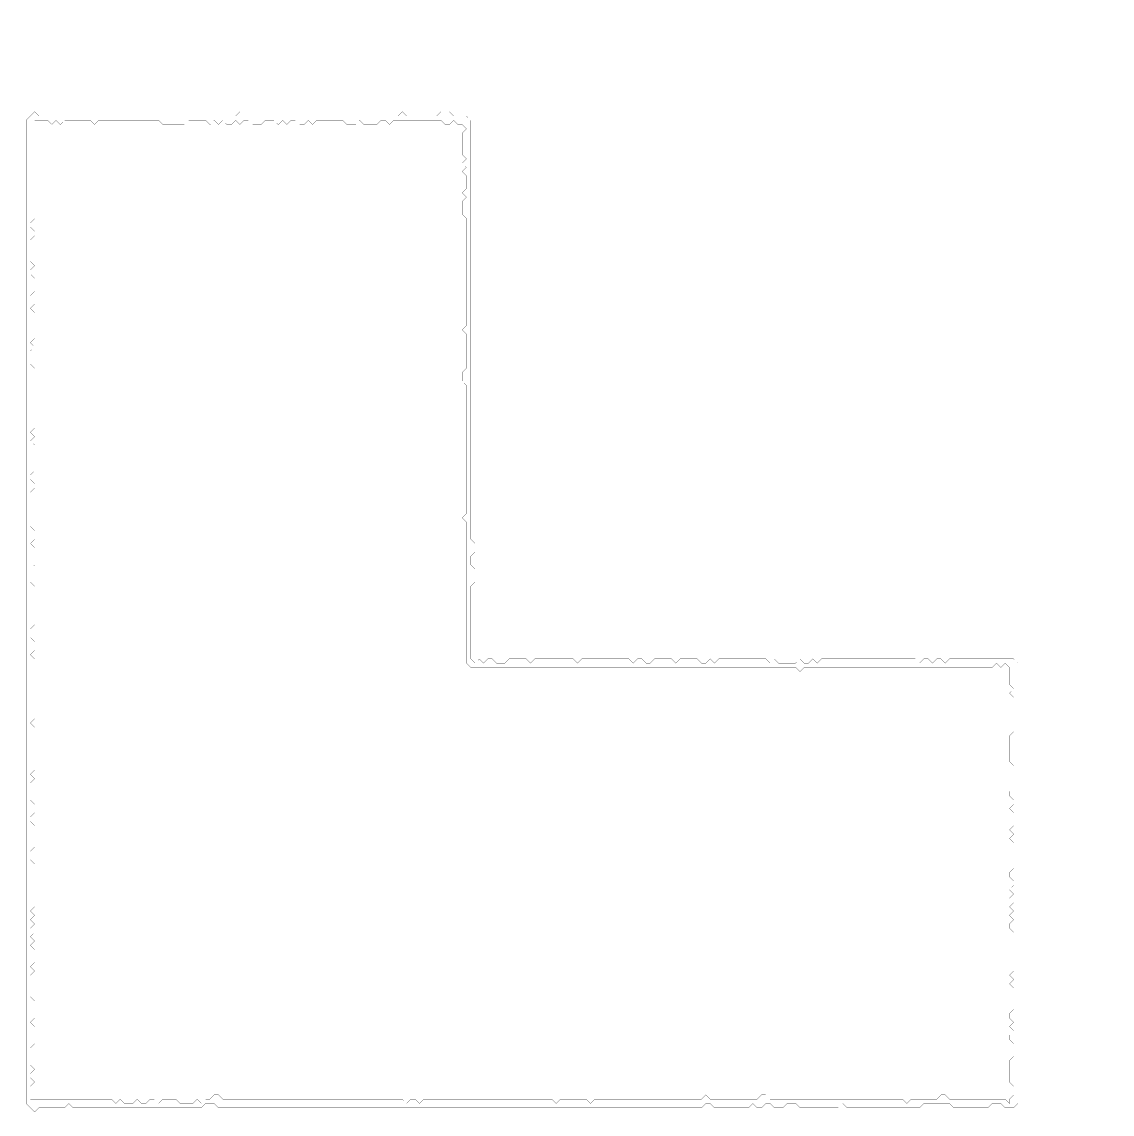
# Model space of a CAD drawing. Header units: metres. Extents: x 0 to 5120, y -5120 to 0.
# Drawn here: x 2565 to 5120, y -2560 to 0 of the extents above; entities that cross this region are included whole.
import ezdxf

# ---------------------------------------------------------------- set-up
doc = ezdxf.new("R2010")
doc.units = ezdxf.units.M
doc.layers.add('conductor', color=1, linetype='Continuous')
doc.layers.add('substrate', color=5, linetype='Continuous')

msp = doc.modelspace()

# ---------------------------------------------------------------- linework, layer by layer
at = {"layer": 'conductor', "const_width": 0.5}
msp.add_lwpolyline([(2595.1, -230.4), (2595.1, -240.5), (2595.1, -250.5), (2595.1, -260.5), (2595.1, -270.5), (2595.1, -280.5), (2595.1, -290.6), (2595.1, -300.6), (2595.1, -310.6), (2595.1, -320.6), (2595.1, -330.6), (2595.1, -340.7), (2595.1, -350.7), (2595.1, -360.7), (2595.1, -370.7), (2595.1, -380.7), (2595.1, -390.8), (2595.1, -400.8), (2595.1, -410.8), (2595.1, -420.8), (2595.1, -430.8), (2595.1, -440.9), (2595.1, -450.9), (2595.1, -460.9), (2585, -470.9), (2585, -480.9), (2595.1, -491), (2595.1, -501), (2585, -511), (2585, -521), (2585, -531), (2585, -541.1), (2585, -551.1), (2585, -561.1), (2595.1, -571.1), (2585, -581.1), (2585, -591.2), (2595.1, -601.2), (2595.1, -611.2), (2595.1, -621.2), (2595.1, -631.2), (2585, -641.2), (2595.1, -651.3), (2595.1, -661.3), (2585, -671.3), (2595.1, -681.3), (2595.1, -691.3), (2595.1, -701.4), (2595.1, -711.4), (2595.1, -721.4), (2595.1, -731.4), (2595.1, -741.4), (2585, -751.5), (2595.1, -761.5), (2585, -771.5), (2585, -781.5), (2585, -791.5), (2585, -801.6), (2595.1, -811.6), (2595.1, -821.6), (2595.1, -831.6), (2595.1, -841.6), (2595.1, -851.7), (2595.1, -861.7), (2595.1, -871.7), (2595.1, -881.7), (2595.1, -891.7), (2595.1, -901.8), (2595.1, -911.8), (2595.1, -921.8), (2595.1, -931.8), (2595.1, -941.8), (2595.1, -951.9), (2585, -961.9), (2595.1, -971.9), (2585, -981.9), (2595.1, -991.9), (2595.1, -1002), (2595.1, -1012), (2595.1, -1022), (2595.1, -1032), (2595.1, -1042), (2595.1, -1052.1), (2585, -1062.1), (2585, -1072.1), (2595.1, -1082.1), (2595.1, -1092.1), (2585, -1102.1), (2585, -1112.2), (2585, -1122.2), (2585, -1132.2), (2585, -1142.2), (2585, -1152.2), (2585, -1162.3), (2585, -1172.3), (2585, -1182.3), (2595.1, -1192.3), (2595.1, -1202.3), (2595.1, -1212.4), (2585, -1222.4), (2595.1, -1232.4), (2595.1, -1242.4), (2595.1, -1252.4), (2595.1, -1262.5), (2595.1, -1272.5), (2585, -1282.5), (2585, -1292.5), (2585, -1302.5), (2585, -1312.6), (2595.1, -1322.6), (2595.1, -1332.6), (2595.1, -1342.6), (2595.1, -1352.6), (2595.1, -1362.7), (2595.1, -1372.7), (2595.1, -1382.7), (2595.1, -1392.7), (2595.1, -1402.7), (2595.1, -1412.8), (2585, -1422.8), (2585, -1432.8), (2585, -1442.8), (2595.1, -1452.8), (2595.1, -1462.9), (2595.1, -1472.9), (2585, -1482.9), (2595.1, -1492.9), (2595.1, -1502.9), (2595.1, -1512.9), (2595.1, -1523), (2595.1, -1533), (2595.1, -1543), (2595.1, -1553), (2595.1, -1563), (2595.1, -1573.1), (2595.1, -1583.1), (2595.1, -1593.1), (2595.1, -1603.1), (2595.1, -1613.1), (2595.1, -1623.2), (2595.1, -1633.2), (2585, -1643.2), (2595.1, -1653.2), (2595.1, -1663.2), (2595.1, -1673.3), (2595.1, -1683.3), (2595.1, -1693.3), (2595.1, -1703.3), (2595.1, -1713.3), (2595.1, -1723.4), (2595.1, -1733.4), (2595.1, -1743.4), (2595.1, -1753.4), (2585, -1763.4), (2595.1, -1773.5), (2585, -1783.5), (2585, -1793.5), (2585, -1803.5), (2585, -1813.5), (2585, -1823.6), (2595.1, -1833.6), (2595.1, -1843.6), (2595.1, -1853.6), (2585, -1863.6), (2585, -1873.7), (2595.1, -1883.7), (2595.1, -1893.7), (2595.1, -1903.7), (2595.1, -1913.7), (2595.1, -1923.8), (2595.1, -1933.8), (2585, -1943.8), (2585, -1953.8), (2585, -1963.8), (2595.1, -1973.8), (2595.1, -1983.9), (2595.1, -1993.9), (2595.1, -2003.9), (2595.1, -2013.9), (2595.1, -2023.9), (2595.1, -2034), (2595.1, -2044), (2595.1, -2054), (2595.1, -2064), (2595.1, -2074), (2585, -2084.1), (2595.1, -2094.1), (2585, -2104.1), (2595.1, -2114.1), (2585, -2124.1), (2595.1, -2134.2), (2585, -2144.2), (2595.1, -2154.2), (2585, -2164.2), (2595.1, -2174.2), (2595.1, -2184.3), (2595.1, -2194.3), (2595.1, -2204.3), (2585, -2214.3), (2595.1, -2224.3), (2585, -2234.4), (2585, -2244.4), (2585, -2254.4), (2585, -2264.4), (2585, -2274.4), (2585, -2284.5), (2595.1, -2294.5), (2595.1, -2304.5), (2595.1, -2314.5), (2595.1, -2324.5), (2595.1, -2334.6), (2585, -2344.6), (2595.1, -2354.6), (2595.1, -2364.6), (2595.1, -2374.6), (2595.1, -2384.6), (2595.1, -2394.7), (2585, -2404.7), (2585, -2414.7), (2585, -2424.7), (2585, -2434.7), (2585, -2444.8), (2595.1, -2454.8), (2585, -2464.8), (2585, -2474.8), (2595.1, -2484.8), (2585, -2494.9), (2585, -2504.9), (2585, -2514.9), (2585, -2524.9), (2595.1, -2524.9), (2605.1, -2524.9), (2615.1, -2524.9), (2625.1, -2524.9), (2635.1, -2524.9), (2645.2, -2524.9), (2655.2, -2524.9), (2665.2, -2524.9), (2675.2, -2524.9), (2685.2, -2524.9), (2695.3, -2524.9), (2705.3, -2524.9), (2715.3, -2524.9), (2725.3, -2524.9), (2735.3, -2524.9), (2745.4, -2524.9), (2755.4, -2524.9), (2765.4, -2524.9), (2775.4, -2524.9), (2785.4, -2534.9), (2795.4, -2524.9), (2805.5, -2534.9), (2815.5, -2534.9), (2825.5, -2534.9), (2835.5, -2524.9), (2845.5, -2534.9), (2855.6, -2534.9), (2865.6, -2524.9), (2875.6, -2524.9), (2885.6, -2534.9), (2895.6, -2524.9), (2905.7, -2524.9), (2915.7, -2524.9), (2925.7, -2524.9), (2935.7, -2534.9), (2945.7, -2534.9), (2955.8, -2534.9), (2965.8, -2534.9), (2975.8, -2524.9), (2985.8, -2534.9), (2995.8, -2524.9), (3005.9, -2524.9), (3015.9, -2514.9), (3025.9, -2514.9), (3035.9, -2524.9), (3045.9, -2524.9), (3056, -2524.9), (3066, -2524.9), (3076, -2524.9), (3086, -2524.9), (3096, -2524.9), (3106.1, -2524.9), (3116.1, -2524.9), (3126.1, -2524.9), (3136.1, -2524.9), (3146.1, -2524.9), (3156.2, -2524.9), (3166.2, -2524.9), (3176.2, -2524.9), (3186.2, -2524.9), (3196.2, -2524.9), (3206.2, -2524.9), (3216.3, -2524.9), (3226.3, -2524.9), (3236.3, -2524.9), (3246.3, -2524.9), (3256.3, -2524.9), (3266.4, -2524.9), (3276.4, -2524.9), (3286.4, -2524.9), (3296.4, -2524.9), (3306.4, -2524.9), (3316.5, -2524.9), (3326.5, -2524.9), (3336.5, -2524.9), (3346.5, -2524.9), (3356.5, -2524.9), (3366.6, -2524.9), (3376.6, -2524.9), (3386.6, -2524.9), (3396.6, -2524.9), (3406.6, -2524.9), (3416.7, -2524.9), (3426.7, -2524.9), (3436.7, -2524.9), (3446.7, -2524.9), (3456.7, -2524.9), (3466.8, -2534.9), (3476.8, -2524.9), (3486.8, -2524.9), (3496.8, -2534.9), (3506.8, -2524.9), (3516.9, -2524.9), (3526.9, -2524.9), (3536.9, -2524.9), (3546.9, -2524.9), (3556.9, -2524.9), (3567, -2524.9), (3577, -2524.9), (3587, -2524.9), (3597, -2524.9), (3607, -2524.9), (3617.1, -2524.9), (3627.1, -2524.9), (3637.1, -2524.9), (3647.1, -2524.9), (3657.1, -2524.9), (3667.1, -2524.9), (3677.2, -2524.9), (3687.2, -2524.9), (3697.2, -2524.9), (3707.2, -2524.9), (3717.2, -2524.9), (3727.3, -2524.9), (3737.3, -2524.9), (3747.3, -2524.9), (3757.3, -2524.9), (3767.3, -2524.9), (3777.4, -2524.9), (3787.4, -2524.9), (3797.4, -2524.9), (3807.4, -2524.9), (3817.4, -2534.9), (3827.5, -2524.9), (3837.5, -2524.9), (3847.5, -2524.9), (3857.5, -2524.9), (3867.5, -2524.9), (3877.6, -2524.9), (3887.6, -2524.9), (3897.6, -2534.9), (3907.6, -2524.9), (3917.6, -2524.9), (3927.7, -2524.9), (3937.7, -2524.9), (3947.7, -2524.9), (3957.7, -2524.9), (3967.7, -2524.9), (3977.8, -2524.9), (3987.8, -2524.9), (3997.8, -2524.9), (4007.8, -2524.9), (4017.8, -2524.9), (4027.9, -2524.9), (4037.9, -2524.9), (4047.9, -2524.9), (4057.9, -2524.9), (4067.9, -2524.9), (4077.9, -2524.9), (4088, -2524.9), (4098, -2524.9), (4108, -2524.9), (4118, -2524.9), (4128, -2524.9), (4138.1, -2524.9), (4148.1, -2524.9), (4158.1, -2524.9), (4168.1, -2514.9), (4178.1, -2524.9), (4188.2, -2524.9), (4198.2, -2524.9), (4208.2, -2524.9), (4218.2, -2524.9), (4228.2, -2524.9), (4238.3, -2524.9), (4248.3, -2524.9), (4258.3, -2524.9), (4268.3, -2524.9), (4278.3, -2524.9), (4288.4, -2524.9), (4298.4, -2514.9), (4308.4, -2514.9), (4318.4, -2524.9), (4328.4, -2524.9), (4338.5, -2524.9), (4348.5, -2524.9), (4358.5, -2524.9), (4368.5, -2524.9), (4378.5, -2524.9), (4388.6, -2524.9), (4398.6, -2524.9), (4408.6, -2524.9), (4418.6, -2524.9), (4428.6, -2524.9), (4438.7, -2524.9), (4448.7, -2524.9), (4458.7, -2524.9), (4468.7, -2524.9), (4478.7, -2524.9), (4488.8, -2524.9), (4498.8, -2524.9), (4508.8, -2524.9), (4518.8, -2524.9), (4528.8, -2524.9), (4538.8, -2524.9), (4548.9, -2524.9), (4558.9, -2524.9), (4568.9, -2524.9), (4578.9, -2524.9), (4588.9, -2524.9), (4599, -2524.9), (4609, -2524.9), (4619, -2524.9), (4629, -2524.9), (4639, -2534.9), (4649.1, -2524.9), (4659.1, -2524.9), (4669.1, -2524.9), (4679.1, -2524.9), (4689.1, -2524.9), (4699.2, -2524.9), (4709.2, -2524.9), (4719.2, -2514.9), (4729.2, -2514.9), (4739.2, -2524.9), (4749.3, -2524.9), (4759.3, -2524.9), (4769.3, -2524.9), (4779.3, -2524.9), (4789.3, -2524.9), (4799.4, -2524.9), (4809.4, -2524.9), (4819.4, -2524.9), (4829.4, -2524.9), (4839.4, -2524.9), (4849.5, -2524.9), (4859.5, -2524.9), (4869.5, -2524.9), (4879.5, -2534.9), (4879.5, -2524.9), (4889.5, -2514.9), (4889.5, -2504.9), (4889.5, -2494.9), (4879.5, -2484.8), (4879.5, -2474.8), (4879.5, -2464.8), (4879.5, -2454.8), (4879.5, -2444.8), (4879.5, -2434.7), (4889.5, -2424.7), (4889.5, -2414.7), (4889.5, -2404.7), (4889.5, -2394.7), (4879.5, -2384.6), (4879.5, -2374.6), (4889.5, -2364.6), (4879.5, -2354.6), (4889.5, -2344.6), (4879.5, -2334.6), (4879.5, -2324.5), (4889.5, -2314.5), (4889.5, -2304.5), (4889.5, -2294.5), (4889.5, -2284.5), (4889.5, -2274.4), (4889.5, -2264.4), (4879.5, -2254.4), (4889.5, -2244.4), (4879.5, -2234.4), (4889.5, -2224.3), (4889.5, -2214.3), (4889.5, -2204.3), (4889.5, -2194.3), (4889.5, -2184.3), (4889.5, -2174.2), (4889.5, -2164.2), (4889.5, -2154.2), (4889.5, -2144.2), (4889.5, -2134.2), (4879.5, -2124.1), (4879.5, -2114.1), (4889.5, -2104.1), (4879.5, -2094.1), (4889.5, -2084.1), (4879.5, -2074), (4889.5, -2064), (4879.5, -2054), (4889.5, -2044), (4879.5, -2034), (4889.5, -2023.9), (4889.5, -2013.9), (4879.5, -2003.9), (4879.5, -1993.9), (4889.5, -1983.9), (4889.5, -1973.8), (4889.5, -1963.8), (4889.5, -1953.8), (4889.5, -1943.8), (4889.5, -1933.8), (4889.5, -1923.8), (4879.5, -1913.7), (4889.5, -1903.7), (4879.5, -1893.7), (4889.5, -1883.7), (4889.5, -1873.7), (4889.5, -1863.6), (4889.5, -1853.6), (4879.5, -1843.6), (4889.5, -1833.6), (4889.5, -1823.6), (4879.5, -1813.5), (4879.5, -1803.5), (4889.5, -1793.5), (4889.5, -1783.5), (4889.5, -1773.5), (4889.5, -1763.4), (4889.5, -1753.4), (4889.5, -1743.4), (4879.5, -1733.4), (4879.5, -1723.4), (4879.5, -1713.3), (4879.5, -1703.3), (4879.5, -1693.3), (4879.5, -1683.3), (4879.5, -1673.3), (4889.5, -1663.2), (4889.5, -1653.2), (4889.5, -1643.2), (4889.5, -1633.2), (4889.5, -1623.2), (4889.5, -1613.1), (4889.5, -1603.1), (4889.5, -1593.1), (4889.5, -1583.1), (4879.5, -1573.1), (4889.5, -1563), (4879.5, -1553), (4879.5, -1543), (4879.5, -1533), (4879.5, -1523), (4879.5, -1512.9), (4869.5, -1502.9), (4859.5, -1512.9), (4849.5, -1502.9), (4839.4, -1512.9), (4829.4, -1512.9), (4819.4, -1512.9), (4809.4, -1512.9), (4799.4, -1512.9), (4789.3, -1512.9), (4779.3, -1512.9), (4769.3, -1512.9), (4759.3, -1512.9), (4749.3, -1512.9), (4739.2, -1512.9), (4729.2, -1512.9), (4719.2, -1512.9), (4709.2, -1512.9), (4699.2, -1512.9), (4689.1, -1512.9), (4679.1, -1512.9), (4669.1, -1512.9), (4659.1, -1512.9), (4649.1, -1512.9), (4639, -1512.9), (4629, -1512.9), (4619, -1512.9), (4609, -1512.9), (4599, -1512.9), (4588.9, -1512.9), (4578.9, -1512.9), (4568.9, -1512.9), (4558.9, -1512.9), (4548.9, -1512.9), (4538.8, -1512.9), (4528.8, -1512.9), (4518.8, -1512.9), (4508.8, -1512.9), (4498.8, -1512.9), (4488.8, -1512.9), (4478.7, -1512.9), (4468.7, -1512.9), (4458.7, -1512.9), (4448.7, -1512.9), (4438.7, -1512.9), (4428.6, -1512.9), (4418.6, -1512.9), (4408.6, -1512.9), (4398.6, -1512.9), (4388.6, -1523), (4378.5, -1512.9), (4368.5, -1512.9), (4358.5, -1512.9), (4348.5, -1512.9), (4338.5, -1512.9), (4328.4, -1512.9), (4318.4, -1512.9), (4308.4, -1512.9), (4298.4, -1512.9), (4288.4, -1512.9), (4278.3, -1512.9), (4268.3, -1512.9), (4258.3, -1512.9), (4248.3, -1512.9), (4238.3, -1512.9), (4228.2, -1512.9), (4218.2, -1512.9), (4208.2, -1512.9), (4198.2, -1512.9), (4188.2, -1512.9), (4178.1, -1512.9), (4168.1, -1512.9), (4158.1, -1512.9), (4148.1, -1512.9), (4138.1, -1512.9), (4128, -1512.9), (4118, -1512.9), (4108, -1512.9), (4098, -1512.9), (4088, -1512.9), (4077.9, -1512.9), (4067.9, -1512.9), (4057.9, -1512.9), (4047.9, -1512.9), (4037.9, -1512.9), (4027.9, -1512.9), (4017.8, -1512.9), (4007.8, -1512.9), (3997.8, -1512.9), (3987.8, -1512.9), (3977.8, -1512.9), (3967.7, -1512.9), (3957.7, -1512.9), (3947.7, -1512.9), (3937.7, -1512.9), (3927.7, -1512.9), (3917.6, -1512.9), (3907.6, -1512.9), (3897.6, -1512.9), (3887.6, -1512.9), (3877.6, -1512.9), (3867.5, -1512.9), (3857.5, -1512.9), (3847.5, -1512.9), (3837.5, -1512.9), (3827.5, -1512.9), (3817.4, -1512.9), (3807.4, -1512.9), (3797.4, -1512.9), (3787.4, -1512.9), (3777.4, -1512.9), (3767.3, -1512.9), (3757.3, -1512.9), (3747.3, -1512.9), (3737.3, -1512.9), (3727.3, -1512.9), (3717.2, -1512.9), (3707.2, -1512.9), (3697.2, -1512.9), (3687.2, -1512.9), (3677.2, -1512.9), (3667.1, -1512.9), (3657.1, -1512.9), (3647.1, -1512.9), (3637.1, -1512.9), (3627.1, -1512.9), (3617.1, -1512.9), (3607, -1502.9), (3607, -1492.9), (3607, -1482.9), (3607, -1472.9), (3607, -1462.9), (3607, -1452.8), (3607, -1442.8), (3607, -1432.8), (3607, -1422.8), (3607, -1412.8), (3607, -1402.7), (3607, -1392.7), (3607, -1382.7), (3607, -1372.7), (3607, -1362.7), (3607, -1352.6), (3607, -1342.6), (3607, -1332.6), (3607, -1322.6), (3607, -1312.6), (3607, -1302.5), (3607, -1292.5), (3607, -1282.5), (3607, -1272.5), (3607, -1262.5), (3607, -1252.4), (3607, -1242.4), (3607, -1232.4), (3607, -1222.4), (3607, -1212.4), (3607, -1202.3), (3607, -1192.3), (3607, -1182.3), (3607, -1172.3), (3597, -1162.3), (3607, -1152.2), (3607, -1142.2), (3607, -1132.2), (3607, -1122.2), (3607, -1112.2), (3607, -1102.1), (3607, -1092.1), (3607, -1082.1), (3607, -1072.1), (3607, -1062.1), (3607, -1052.1), (3607, -1042), (3607, -1032), (3607, -1022), (3607, -1012), (3607, -1002), (3607, -991.9), (3607, -981.9), (3607, -971.9), (3607, -961.9), (3607, -951.9), (3607, -941.8), (3607, -931.8), (3607, -921.8), (3607, -911.8), (3607, -901.8), (3607, -891.7), (3607, -881.7), (3607, -871.7), (3607, -861.7), (3607, -851.7), (3597, -841.6), (3597, -831.6), (3597, -821.6), (3607, -811.6), (3607, -801.6), (3607, -791.5), (3607, -781.5), (3607, -771.5), (3607, -761.5), (3607, -751.5), (3607, -741.4), (3607, -731.4), (3597, -721.4), (3607, -711.4), (3607, -701.4), (3607, -691.3), (3607, -681.3), (3607, -671.3), (3607, -661.3), (3607, -651.3), (3607, -641.2), (3607, -631.2), (3607, -621.2), (3607, -611.2), (3607, -601.2), (3607, -591.2), (3607, -581.1), (3607, -571.1), (3607, -561.1), (3607, -551.1), (3607, -541.1), (3607, -531), (3607, -521), (3607, -511), (3607, -501), (3607, -491), (3607, -480.9), (3607, -470.9), (3607, -460.9), (3597, -450.9), (3597, -440.9), (3597, -430.8), (3597, -420.8), (3607, -410.8), (3597, -400.8), (3607, -390.8), (3607, -380.7), (3607, -370.7), (3607, -360.7), (3597, -350.7), (3607, -340.7), (3597, -330.6), (3607, -320.6), (3597, -310.6), (3597, -300.6), (3597, -290.6), (3597, -280.5), (3597, -270.5), (3597, -260.5), (3607, -250.5), (3597, -240.5), (3587, -240.5), (3577, -230.4), (3567, -240.5), (3556.9, -240.5), (3546.9, -230.4), (3536.9, -230.4), (3526.9, -230.4), (3516.9, -230.4), (3506.8, -230.4), (3496.8, -230.4), (3486.8, -230.4), (3476.8, -230.4), (3466.8, -230.4), (3456.7, -230.4), (3446.7, -230.4), (3436.7, -230.4), (3426.7, -240.5), (3416.7, -230.4), (3406.6, -230.4), (3396.6, -240.5), (3386.6, -240.5), (3376.6, -240.5), (3366.6, -240.5), (3356.5, -230.4), (3346.5, -240.5), (3336.5, -240.5), (3326.5, -240.5), (3316.5, -230.4), (3306.4, -230.4), (3296.4, -230.4), (3286.4, -230.4), (3276.4, -230.4), (3266.4, -230.4), (3256.3, -230.4), (3246.3, -240.5), (3236.3, -230.4), (3226.3, -240.5), (3216.3, -240.5), (3206.2, -230.4), (3196.2, -230.4), (3186.2, -240.5), (3176.2, -230.4), (3166.2, -240.5), (3156.2, -230.4), (3146.1, -230.4), (3136.1, -230.4), (3126.1, -240.5), (3116.1, -240.5), (3106.1, -240.5), (3096, -230.4), (3086, -230.4), (3076, -240.5), (3066, -230.4), (3056, -240.5), (3045.9, -240.5), (3035.9, -230.4), (3025.9, -240.5), (3015.9, -230.4), (3005.9, -240.5), (2995.8, -230.4), (2985.8, -230.4), (2975.8, -230.4), (2965.8, -230.4), (2955.8, -230.4), (2945.7, -240.5), (2935.7, -240.5), (2925.7, -240.5), (2915.7, -240.5), (2905.7, -240.5), (2895.6, -240.5), (2885.6, -230.4), (2875.6, -230.4), (2865.6, -230.4), (2855.6, -230.4), (2845.5, -230.4), (2835.5, -230.4), (2825.5, -230.4), (2815.5, -230.4), (2805.5, -230.4), (2795.4, -230.4), (2785.4, -230.4), (2775.4, -230.4), (2765.4, -230.4), (2755.4, -230.4), (2745.4, -230.4), (2735.3, -240.5), (2725.3, -230.4), (2715.3, -230.4), (2705.3, -230.4), (2695.3, -230.4), (2685.2, -230.4), (2675.2, -230.4), (2665.2, -230.4), (2655.2, -240.5), (2645.2, -230.4), (2635.1, -240.5), (2625.1, -230.4), (2615.1, -230.4), (2605.1, -230.4)], close=True, dxfattribs=at)
at = {"layer": 'substrate', "const_width": 0.5}
msp.add_lwpolyline([(5120, -2565), (5120, -2555), (5120, -2545), (5120, -2534.9), (5120, -2524.9), (5120, -2514.9), (5120, -2504.9), (5120, -2494.9), (5120, -2484.8), (5120, -2474.8), (5120, -2464.8), (5120, -2454.8), (5120, -2444.8), (5120, -2434.7), (5120, -2424.7), (5120, -2414.7), (5120, -2404.7), (5120, -2394.7), (5120, -2384.6), (5120, -2374.6), (5120, -2364.6), (5120, -2354.6), (5120, -2344.6), (5120, -2334.6), (5120, -2324.5), (5120, -2314.5), (5120, -2304.5), (5120, -2294.5), (5120, -2284.5), (5120, -2274.4), (5120, -2264.4), (5120, -2254.4), (5120, -2244.4), (5120, -2234.4), (5120, -2224.3), (5120, -2214.3), (5120, -2204.3), (5120, -2194.3), (5120, -2184.3), (5120, -2174.2), (5120, -2164.2), (5120, -2154.2), (5120, -2144.2), (5120, -2134.2), (5120, -2124.1), (5120, -2114.1), (5120, -2104.1), (5120, -2094.1), (5120, -2084.1), (5120, -2074), (5120, -2064), (5120, -2054), (5120, -2044), (5120, -2034), (5120, -2023.9), (5120, -2013.9), (5120, -2003.9), (5120, -1993.9), (5120, -1983.9), (5120, -1973.8), (5120, -1963.8), (5120, -1953.8), (5120, -1943.8), (5120, -1933.8), (5120, -1923.8), (5120, -1913.7), (5120, -1903.7), (5120, -1893.7), (5120, -1883.7), (5120, -1873.7), (5120, -1863.6), (5120, -1853.6), (5120, -1843.6), (5120, -1833.6), (5120, -1823.6), (5120, -1813.5), (5120, -1803.5), (5120, -1793.5), (5120, -1783.5), (5120, -1773.5), (5120, -1763.4), (5120, -1753.4), (5120, -1743.4), (5120, -1733.4), (5120, -1723.4), (5120, -1713.3), (5120, -1703.3), (5120, -1693.3), (5120, -1683.3), (5120, -1673.3), (5120, -1663.2), (5120, -1653.2), (5120, -1643.2), (5120, -1633.2), (5120, -1623.2), (5120, -1613.1), (5120, -1603.1), (5120, -1593.1), (5120, -1583.1), (5120, -1573.1), (5120, -1563), (5120, -1553), (5120, -1543), (5120, -1533), (5120, -1523), (5120, -1512.9), (5120, -1502.9), (5120, -1492.9), (5120, -1482.9), (5120, -1472.9), (5120, -1462.9), (5120, -1452.8), (5120, -1442.8), (5120, -1432.8), (5120, -1422.8), (5120, -1412.8), (5120, -1402.7), (5120, -1392.7), (5120, -1382.7), (5120, -1372.7), (5120, -1362.7), (5120, -1352.6), (5120, -1342.6), (5120, -1332.6), (5120, -1322.6), (5120, -1312.6), (5120, -1302.5), (5120, -1292.5), (5120, -1282.5), (5120, -1272.5), (5120, -1262.5), (5120, -1252.4), (5120, -1242.4), (5120, -1232.4), (5120, -1222.4), (5120, -1212.4), (5120, -1202.3), (5120, -1192.3), (5120, -1182.3), (5120, -1172.3), (5120, -1162.3), (5120, -1152.2), (5120, -1142.2), (5120, -1132.2), (5120, -1122.2), (5120, -1112.2), (5120, -1102.1), (5120, -1092.1), (5120, -1082.1), (5120, -1072.1), (5120, -1062.1), (5120, -1052.1), (5120, -1042), (5120, -1032), (5120, -1022), (5120, -1012), (5120, -1002), (5120, -991.9), (5120, -981.9), (5120, -971.9), (5120, -961.9), (5120, -951.9), (5120, -941.8), (5120, -931.8), (5120, -921.8), (5120, -911.8), (5120, -901.8), (5120, -891.7), (5120, -881.7), (5120, -871.7), (5120, -861.7), (5120, -851.7), (5120, -841.6), (5120, -831.6), (5120, -821.6), (5120, -811.6), (5120, -801.6), (5120, -791.5), (5120, -781.5), (5120, -771.5), (5120, -761.5), (5120, -751.5), (5120, -741.4), (5120, -731.4), (5120, -721.4), (5120, -711.4), (5120, -701.4), (5120, -691.3), (5120, -681.3), (5120, -671.3), (5120, -661.3), (5120, -651.3), (5120, -641.2), (5120, -631.2), (5120, -621.2), (5120, -611.2), (5120, -601.2), (5120, -591.2), (5120, -581.1), (5120, -571.1), (5120, -561.1), (5120, -551.1), (5120, -541.1), (5120, -531), (5120, -521), (5120, -511), (5120, -501), (5120, -491), (5120, -480.9), (5120, -470.9), (5120, -460.9), (5120, -450.9), (5120, -440.9), (5120, -430.8), (5120, -420.8), (5120, -410.8), (5120, -400.8), (5120, -390.8), (5120, -380.7), (5120, -370.7), (5120, -360.7), (5120, -350.7), (5120, -340.7), (5120, -330.6), (5120, -320.6), (5120, -310.6), (5120, -300.6), (5120, -290.6), (5120, -280.5), (5120, -270.5), (5120, -260.5), (5120, -250.5), (5120, -240.5), (5120, -230.4), (5120, -220.4), (5120, -210.4), (5120, -200.4), (5120, -190.4), (5120, -180.4), (5120, -170.3), (5120, -160.3), (5120, -150.3), (5120, -140.3), (5120, -130.3), (5120, -120.2), (5120, -110.2), (5120, -100.2), (5120, -90.2), (5120, -80.2), (5120, -70.1), (5120, -60.1), (5120, -50.1), (5120, -40.1), (5120, -30.1), (5120, -20), (5120, -10), (5120, 0), (5110, 0), (5099.9, 0), (5089.9, 0), (5079.9, 0), (5069.9, 0), (5059.9, 0), (5049.8, 0), (5039.8, 0), (5029.8, 0), (5019.8, 0), (5009.8, 0), (4999.7, 0), (4989.7, 0), (4979.7, 0), (4969.7, 0), (4959.7, 0), (4949.6, 0), (4939.6, 0), (4929.6, 0), (4919.6, 0), (4909.6, 0), (4899.6, 0), (4889.5, 0), (4879.5, 0), (4869.5, 0), (4859.5, 0), (4849.5, 0), (4839.4, 0), (4829.4, 0), (4819.4, 0), (4809.4, 0), (4799.4, 0), (4789.3, 0), (4779.3, 0), (4769.3, 0), (4759.3, 0), (4749.3, 0), (4739.2, 0), (4729.2, 0), (4719.2, 0), (4709.2, 0), (4699.2, 0), (4689.1, 0), (4679.1, 0), (4669.1, 0), (4659.1, 0), (4649.1, 0), (4639, 0), (4629, 0), (4619, 0), (4609, 0), (4599, 0), (4588.9, 0), (4578.9, 0), (4568.9, 0), (4558.9, 0), (4548.9, 0), (4538.8, 0), (4528.8, 0), (4518.8, 0), (4508.8, 0), (4498.8, 0), (4488.8, 0), (4478.7, 0), (4468.7, 0), (4458.7, 0), (4448.7, 0), (4438.7, 0), (4428.6, 0), (4418.6, 0), (4408.6, 0), (4398.6, 0), (4388.6, 0), (4378.5, 0), (4368.5, 0), (4358.5, 0), (4348.5, 0), (4338.5, 0), (4328.4, 0), (4318.4, 0), (4308.4, 0), (4298.4, 0), (4288.4, 0), (4278.3, 0), (4268.3, 0), (4258.3, 0), (4248.3, 0), (4238.3, 0), (4228.2, 0), (4218.2, 0), (4208.2, 0), (4198.2, 0), (4188.2, 0), (4178.1, 0), (4168.1, 0), (4158.1, 0), (4148.1, 0), (4138.1, 0), (4128, 0), (4118, 0), (4108, 0), (4098, 0), (4088, 0), (4077.9, 0), (4067.9, 0), (4057.9, 0), (4047.9, 0), (4037.9, 0), (4027.9, 0), (4017.8, 0), (4007.8, 0), (3997.8, 0), (3987.8, 0), (3977.8, 0), (3967.7, 0), (3957.7, 0), (3947.7, 0), (3937.7, 0), (3927.7, 0), (3917.6, 0), (3907.6, 0), (3897.6, 0), (3887.6, 0), (3877.6, 0), (3867.5, 0), (3857.5, 0), (3847.5, 0), (3837.5, 0), (3827.5, 0), (3817.4, 0), (3807.4, 0), (3797.4, 0), (3787.4, 0), (3777.4, 0), (3767.3, 0), (3757.3, 0), (3747.3, 0), (3737.3, 0), (3727.3, 0), (3717.2, 0), (3707.2, 0), (3697.2, 0), (3687.2, 0), (3677.2, 0), (3667.1, 0), (3657.1, 0), (3647.1, 0), (3637.1, 0), (3627.1, 0), (3617.1, 0), (3607, 0), (3597, 0), (3587, 0), (3577, 0), (3567, 0), (3556.9, 0), (3546.9, 0), (3536.9, 0), (3526.9, 0), (3516.9, 0), (3506.8, 0), (3496.8, 0), (3486.8, 0), (3476.8, 0), (3466.8, 0), (3456.7, 0), (3446.7, 0), (3436.7, 0), (3426.7, 0), (3416.7, 0), (3406.6, 0), (3396.6, 0), (3386.6, 0), (3376.6, 0), (3366.6, 0), (3356.5, 0), (3346.5, 0), (3336.5, 0), (3326.5, 0), (3316.5, 0), (3306.4, 0), (3296.4, 0), (3286.4, 0), (3276.4, 0), (3266.4, 0), (3256.3, 0), (3246.3, 0), (3236.3, 0), (3226.3, 0), (3216.3, 0), (3206.2, 0), (3196.2, 0), (3186.2, 0), (3176.2, 0), (3166.2, 0), (3156.2, 0), (3146.1, 0), (3136.1, 0), (3126.1, 0), (3116.1, 0), (3106.1, 0), (3096, 0), (3086, 0), (3076, 0), (3066, 0), (3056, 0), (3045.9, 0), (3035.9, 0), (3025.9, 0), (3015.9, 0), (3005.9, 0), (2995.8, 0), (2985.8, 0), (2975.8, 0), (2965.8, 0), (2955.8, 0), (2945.7, 0), (2935.7, 0), (2925.7, 0), (2915.7, 0), (2905.7, 0), (2895.6, 0), (2885.6, 0), (2875.6, 0), (2865.6, 0), (2855.6, 0), (2845.5, 0), (2835.5, 0), (2825.5, 0), (2815.5, 0), (2805.5, 0), (2795.4, 0), (2785.4, 0), (2775.4, 0), (2765.4, 0), (2755.4, 0), (2745.4, 0), (2735.3, 0), (2725.3, 0), (2715.3, 0), (2705.3, 0), (2695.3, 0), (2685.2, 0), (2675.2, 0), (2665.2, 0), (2655.2, 0), (2645.2, 0), (2635.1, 0), (2625.1, 0), (2615.1, 0), (2605.1, 0), (2595.1, 0), (2585, 0), (2575, 0), (2565, 0), (2555, 0)], dxfattribs=at)
msp.add_lwpolyline([(2585, -220.4), (2595.1, -210.4), (2605.1, -220.4), (2615.1, -220.4), (2625.1, -220.4), (2635.1, -220.4), (2645.2, -220.4), (2655.2, -220.4), (2665.2, -220.4), (2675.2, -220.4), (2685.2, -220.4), (2695.3, -220.4), (2705.3, -220.4), (2715.3, -220.4), (2725.3, -220.4), (2735.3, -220.4), (2745.4, -220.4), (2755.4, -220.4), (2765.4, -220.4), (2775.4, -220.4), (2785.4, -220.4), (2795.4, -220.4), (2805.5, -220.4), (2815.5, -220.4), (2825.5, -220.4), (2835.5, -220.4), (2845.5, -220.4), (2855.6, -220.4), (2865.6, -220.4), (2875.6, -220.4), (2885.6, -220.4), (2895.6, -220.4), (2905.7, -220.4), (2915.7, -220.4), (2925.7, -220.4), (2935.7, -220.4), (2945.7, -220.4), (2955.8, -220.4), (2965.8, -220.4), (2975.8, -220.4), (2985.8, -220.4), (2995.8, -220.4), (3005.9, -220.4), (3015.9, -220.4), (3025.9, -220.4), (3035.9, -220.4), (3045.9, -220.4), (3056, -220.4), (3066, -220.4), (3076, -210.4), (3086, -220.4), (3096, -220.4), (3106.1, -220.4), (3116.1, -220.4), (3126.1, -220.4), (3136.1, -220.4), (3146.1, -220.4), (3156.2, -220.4), (3166.2, -220.4), (3176.2, -220.4), (3186.2, -220.4), (3196.2, -220.4), (3206.2, -220.4), (3216.3, -220.4), (3226.3, -220.4), (3236.3, -220.4), (3246.3, -220.4), (3256.3, -220.4), (3266.4, -220.4), (3276.4, -220.4), (3286.4, -220.4), (3296.4, -220.4), (3306.4, -220.4), (3316.5, -220.4), (3326.5, -220.4), (3336.5, -220.4), (3346.5, -220.4), (3356.5, -220.4), (3366.6, -220.4), (3376.6, -220.4), (3386.6, -220.4), (3396.6, -220.4), (3406.6, -220.4), (3416.7, -220.4), (3426.7, -220.4), (3436.7, -220.4), (3446.7, -220.4), (3456.7, -210.4), (3466.8, -220.4), (3476.8, -220.4), (3486.8, -220.4), (3496.8, -220.4), (3506.8, -220.4), (3516.9, -220.4), (3526.9, -220.4), (3536.9, -220.4), (3546.9, -210.4), (3556.9, -210.4), (3567, -210.4), (3577, -220.4), (3587, -220.4), (3597, -220.4), (3607, -220.4), (3617.1, -230.4), (3617.1, -240.5), (3617.1, -250.5), (3617.1, -260.5), (3617.1, -270.5), (3617.1, -280.5), (3617.1, -290.6), (3617.1, -300.6), (3617.1, -310.6), (3617.1, -320.6), (3617.1, -330.6), (3617.1, -340.7), (3617.1, -350.7), (3617.1, -360.7), (3617.1, -370.7), (3617.1, -380.7), (3617.1, -390.8), (3617.1, -400.8), (3617.1, -410.8), (3617.1, -420.8), (3617.1, -430.8), (3617.1, -440.9), (3617.1, -450.9), (3617.1, -460.9), (3617.1, -470.9), (3617.1, -480.9), (3617.1, -491), (3617.1, -501), (3617.1, -511), (3617.1, -521), (3617.1, -531), (3617.1, -541.1), (3617.1, -551.1), (3617.1, -561.1), (3617.1, -571.1), (3617.1, -581.1), (3617.1, -591.2), (3617.1, -601.2), (3617.1, -611.2), (3617.1, -621.2), (3617.1, -631.2), (3617.1, -641.2), (3617.1, -651.3), (3617.1, -661.3), (3617.1, -671.3), (3617.1, -681.3), (3617.1, -691.3), (3617.1, -701.4), (3617.1, -711.4), (3617.1, -721.4), (3617.1, -731.4), (3617.1, -741.4), (3617.1, -751.5), (3617.1, -761.5), (3617.1, -771.5), (3617.1, -781.5), (3617.1, -791.5), (3617.1, -801.6), (3617.1, -811.6), (3617.1, -821.6), (3617.1, -831.6), (3617.1, -841.6), (3617.1, -851.7), (3617.1, -861.7), (3617.1, -871.7), (3617.1, -881.7), (3617.1, -891.7), (3617.1, -901.8), (3617.1, -911.8), (3617.1, -921.8), (3617.1, -931.8), (3617.1, -941.8), (3617.1, -951.9), (3617.1, -961.9), (3617.1, -971.9), (3617.1, -981.9), (3617.1, -991.9), (3617.1, -1002), (3617.1, -1012), (3617.1, -1022), (3617.1, -1032), (3617.1, -1042), (3617.1, -1052.1), (3617.1, -1062.1), (3617.1, -1072.1), (3617.1, -1082.1), (3617.1, -1092.1), (3617.1, -1102.1), (3617.1, -1112.2), (3617.1, -1122.2), (3617.1, -1132.2), (3617.1, -1142.2), (3617.1, -1152.2), (3617.1, -1162.3), (3617.1, -1172.3), (3617.1, -1182.3), (3617.1, -1192.3), (3617.1, -1202.3), (3617.1, -1212.4), (3627.1, -1222.4), (3627.1, -1232.4), (3627.1, -1242.4), (3617.1, -1252.4), (3617.1, -1262.5), (3617.1, -1272.5), (3627.1, -1282.5), (3627.1, -1292.5), (3627.1, -1302.5), (3627.1, -1312.6), (3617.1, -1322.6), (3617.1, -1332.6), (3617.1, -1342.6), (3617.1, -1352.6), (3617.1, -1362.7), (3617.1, -1372.7), (3617.1, -1382.7), (3617.1, -1392.7), (3617.1, -1402.7), (3617.1, -1412.8), (3617.1, -1422.8), (3617.1, -1432.8), (3617.1, -1442.8), (3617.1, -1452.8), (3617.1, -1462.9), (3617.1, -1472.9), (3617.1, -1482.9), (3617.1, -1492.9), (3627.1, -1502.9), (3637.1, -1492.9), (3647.1, -1502.9), (3657.1, -1492.9), (3667.1, -1492.9), (3677.2, -1502.9), (3687.2, -1502.9), (3697.2, -1502.9), (3707.2, -1492.9), (3717.2, -1492.9), (3727.3, -1492.9), (3737.3, -1492.9), (3747.3, -1492.9), (3757.3, -1502.9), (3767.3, -1492.9), (3777.4, -1492.9), (3787.4, -1492.9), (3797.4, -1492.9), (3807.4, -1492.9), (3817.4, -1492.9), (3827.5, -1492.9), (3837.5, -1492.9), (3847.5, -1492.9), (3857.5, -1492.9), (3867.5, -1502.9), (3877.6, -1492.9), (3887.6, -1492.9), (3897.6, -1492.9), (3907.6, -1492.9), (3917.6, -1492.9), (3927.7, -1492.9), (3937.7, -1492.9), (3947.7, -1492.9), (3957.7, -1492.9), (3967.7, -1492.9), (3977.8, -1492.9), (3987.8, -1492.9), (3997.8, -1502.9), (4007.8, -1492.9), (4017.8, -1492.9), (4027.9, -1502.9), (4037.9, -1502.9), (4047.9, -1492.9), (4057.9, -1492.9), (4067.9, -1492.9), (4077.9, -1492.9), (4088, -1492.9), (4098, -1502.9), (4108, -1492.9), (4118, -1492.9), (4128, -1492.9), (4138.1, -1492.9), (4148.1, -1492.9), (4158.1, -1502.9), (4168.1, -1502.9), (4178.1, -1492.9), (4188.2, -1502.9), (4198.2, -1492.9), (4208.2, -1492.9), (4218.2, -1492.9), (4228.2, -1492.9), (4238.3, -1492.9), (4248.3, -1492.9), (4258.3, -1492.9), (4268.3, -1492.9), (4278.3, -1492.9), (4288.4, -1492.9), (4298.4, -1492.9), (4308.4, -1492.9), (4318.4, -1502.9), (4328.4, -1492.9), (4338.5, -1502.9), (4348.5, -1502.9), (4358.5, -1502.9), (4368.5, -1502.9), (4378.5, -1502.9), (4388.6, -1492.9), (4398.6, -1502.9), (4408.6, -1502.9), (4418.6, -1492.9), (4428.6, -1502.9), (4438.7, -1492.9), (4448.7, -1492.9), (4458.7, -1492.9), (4468.7, -1492.9), (4478.7, -1492.9), (4488.8, -1492.9), (4498.8, -1492.9), (4508.8, -1492.9), (4518.8, -1492.9), (4528.8, -1492.9), (4538.8, -1492.9), (4548.9, -1492.9), (4558.9, -1492.9), (4568.9, -1492.9), (4578.9, -1492.9), (4588.9, -1492.9), (4599, -1492.9), (4609, -1492.9), (4619, -1492.9), (4629, -1492.9), (4639, -1492.9), (4649.1, -1492.9), (4659.1, -1492.9), (4669.1, -1502.9), (4679.1, -1492.9), (4689.1, -1492.9), (4699.2, -1502.9), (4709.2, -1492.9), (4719.2, -1492.9), (4729.2, -1502.9), (4739.2, -1492.9), (4749.3, -1492.9), (4759.3, -1492.9), (4769.3, -1492.9), (4779.3, -1492.9), (4789.3, -1492.9), (4799.4, -1492.9), (4809.4, -1492.9), (4819.4, -1492.9), (4829.4, -1492.9), (4839.4, -1492.9), (4849.5, -1492.9), (4859.5, -1492.9), (4869.5, -1492.9), (4879.5, -1492.9), (4889.5, -1492.9), (4899.6, -1502.9), (4899.6, -1512.9), (4899.6, -1523), (4899.6, -1533), (4899.6, -1543), (4899.6, -1553), (4899.6, -1563), (4899.6, -1573.1), (4899.6, -1583.1), (4899.6, -1593.1), (4899.6, -1603.1), (4899.6, -1613.1), (4899.6, -1623.2), (4899.6, -1633.2), (4899.6, -1643.2), (4899.6, -1653.2), (4899.6, -1663.2), (4899.6, -1673.3), (4899.6, -1683.3), (4899.6, -1693.3), (4899.6, -1703.3), (4899.6, -1713.3), (4899.6, -1723.4), (4899.6, -1733.4), (4899.6, -1743.4), (4899.6, -1753.4), (4899.6, -1763.4), (4899.6, -1773.5), (4899.6, -1783.5), (4899.6, -1793.5), (4899.6, -1803.5), (4899.6, -1813.5), (4899.6, -1823.6), (4899.6, -1833.6), (4899.6, -1843.6), (4899.6, -1853.6), (4899.6, -1863.6), (4899.6, -1873.7), (4899.6, -1883.7), (4899.6, -1893.7), (4899.6, -1903.7), (4899.6, -1913.7), (4899.6, -1923.8), (4899.6, -1933.8), (4899.6, -1943.8), (4899.6, -1953.8), (4899.6, -1963.8), (4899.6, -1973.8), (4899.6, -1983.9), (4899.6, -1993.9), (4899.6, -2003.9), (4899.6, -2013.9), (4899.6, -2023.9), (4899.6, -2034), (4899.6, -2044), (4899.6, -2054), (4899.6, -2064), (4899.6, -2074), (4899.6, -2084.1), (4899.6, -2094.1), (4899.6, -2104.1), (4899.6, -2114.1), (4899.6, -2124.1), (4899.6, -2134.2), (4899.6, -2144.2), (4899.6, -2154.2), (4899.6, -2164.2), (4899.6, -2174.2), (4899.6, -2184.3), (4899.6, -2194.3), (4899.6, -2204.3), (4899.6, -2214.3), (4899.6, -2224.3), (4899.6, -2234.4), (4899.6, -2244.4), (4899.6, -2254.4), (4899.6, -2264.4), (4899.6, -2274.4), (4899.6, -2284.5), (4899.6, -2294.5), (4899.6, -2304.5), (4899.6, -2314.5), (4899.6, -2324.5), (4899.6, -2334.6), (4899.6, -2344.6), (4899.6, -2354.6), (4899.6, -2364.6), (4899.6, -2374.6), (4899.6, -2384.6), (4899.6, -2394.7), (4899.6, -2404.7), (4899.6, -2414.7), (4899.6, -2424.7), (4899.6, -2434.7), (4899.6, -2444.8), (4899.6, -2454.8), (4899.6, -2464.8), (4899.6, -2474.8), (4899.6, -2484.8), (4899.6, -2494.9), (4899.6, -2504.9), (4899.6, -2514.9), (4899.6, -2524.9), (4899.6, -2534.9), (4889.5, -2545), (4879.5, -2545), (4869.5, -2545), (4859.5, -2534.9), (4849.5, -2534.9), (4839.4, -2534.9), (4829.4, -2545), (4819.4, -2545), (4809.4, -2545), (4799.4, -2545), (4789.3, -2545), (4779.3, -2545), (4769.3, -2545), (4759.3, -2545), (4749.3, -2545), (4739.2, -2534.9), (4729.2, -2534.9), (4719.2, -2534.9), (4709.2, -2534.9), (4699.2, -2534.9), (4689.1, -2534.9), (4679.1, -2534.9), (4669.1, -2545), (4659.1, -2545), (4649.1, -2545), (4639, -2545), (4629, -2545), (4619, -2545), (4609, -2545), (4599, -2545), (4588.9, -2545), (4578.9, -2545), (4568.9, -2545), (4558.9, -2545), (4548.9, -2545), (4538.8, -2545), (4528.8, -2545), (4518.8, -2545), (4508.8, -2545), (4498.8, -2545), (4488.8, -2534.9), (4478.7, -2545), (4468.7, -2545), (4458.7, -2545), (4448.7, -2545), (4438.7, -2545), (4428.6, -2545), (4418.6, -2545), (4408.6, -2545), (4398.6, -2545), (4388.6, -2545), (4378.5, -2534.9), (4368.5, -2534.9), (4358.5, -2534.9), (4348.5, -2545), (4338.5, -2545), (4328.4, -2545), (4318.4, -2534.9), (4308.4, -2534.9), (4298.4, -2545), (4288.4, -2545), (4278.3, -2534.9), (4268.3, -2545), (4258.3, -2545), (4248.3, -2545), (4238.3, -2545), (4228.2, -2545), (4218.2, -2545), (4208.2, -2545), (4198.2, -2545), (4188.2, -2545), (4178.1, -2534.9), (4168.1, -2534.9), (4158.1, -2545), (4148.1, -2545), (4138.1, -2545), (4128, -2545), (4118, -2545), (4108, -2545), (4098, -2545), (4088, -2545), (4077.9, -2545), (4067.9, -2545), (4057.9, -2545), (4047.9, -2545), (4037.9, -2545), (4027.9, -2545), (4017.8, -2545), (4007.8, -2545), (3997.8, -2545), (3987.8, -2545), (3977.8, -2545), (3967.7, -2545), (3957.7, -2545), (3947.7, -2545), (3937.7, -2545), (3927.7, -2545), (3917.6, -2545), (3907.6, -2545), (3897.6, -2545), (3887.6, -2545), (3877.6, -2545), (3867.5, -2545), (3857.5, -2545), (3847.5, -2545), (3837.5, -2545), (3827.5, -2545), (3817.4, -2545), (3807.4, -2545), (3797.4, -2545), (3787.4, -2545), (3777.4, -2545), (3767.3, -2545), (3757.3, -2545), (3747.3, -2545), (3737.3, -2545), (3727.3, -2545), (3717.2, -2545), (3707.2, -2545), (3697.2, -2545), (3687.2, -2545), (3677.2, -2545), (3667.1, -2545), (3657.1, -2545), (3647.1, -2545), (3637.1, -2545), (3627.1, -2545), (3617.1, -2545), (3607, -2545), (3597, -2545), (3587, -2545), (3577, -2545), (3567, -2545), (3556.9, -2545), (3546.9, -2545), (3536.9, -2545), (3526.9, -2545), (3516.9, -2545), (3506.8, -2545), (3496.8, -2545), (3486.8, -2545), (3476.8, -2545), (3466.8, -2545), (3456.7, -2545), (3446.7, -2545), (3436.7, -2545), (3426.7, -2545), (3416.7, -2545), (3406.6, -2545), (3396.6, -2545), (3386.6, -2545), (3376.6, -2545), (3366.6, -2545), (3356.5, -2545), (3346.5, -2545), (3336.5, -2545), (3326.5, -2545), (3316.5, -2545), (3306.4, -2545), (3296.4, -2545), (3286.4, -2545), (3276.4, -2545), (3266.4, -2545), (3256.3, -2545), (3246.3, -2545), (3236.3, -2545), (3226.3, -2545), (3216.3, -2545), (3206.2, -2545), (3196.2, -2545), (3186.2, -2545), (3176.2, -2545), (3166.2, -2545), (3156.2, -2545), (3146.1, -2545), (3136.1, -2545), (3126.1, -2545), (3116.1, -2545), (3106.1, -2545), (3096, -2545), (3086, -2545), (3076, -2545), (3066, -2545), (3056, -2545), (3045.9, -2545), (3035.9, -2545), (3025.9, -2545), (3015.9, -2534.9), (3005.9, -2534.9), (2995.8, -2534.9), (2985.8, -2545), (2975.8, -2545), (2965.8, -2545), (2955.8, -2545), (2945.7, -2545), (2935.7, -2545), (2925.7, -2545), (2915.7, -2545), (2905.7, -2545), (2895.6, -2545), (2885.6, -2545), (2875.6, -2545), (2865.6, -2545), (2855.6, -2545), (2845.5, -2545), (2835.5, -2545), (2825.5, -2545), (2815.5, -2545), (2805.5, -2545), (2795.4, -2545), (2785.4, -2545), (2775.4, -2545), (2765.4, -2545), (2755.4, -2545), (2745.4, -2545), (2735.3, -2545), (2725.3, -2545), (2715.3, -2545), (2705.3, -2545), (2695.3, -2545), (2685.2, -2545), (2675.2, -2534.9), (2665.2, -2545), (2655.2, -2545), (2645.2, -2545), (2635.1, -2545), (2625.1, -2545), (2615.1, -2545), (2605.1, -2545), (2595.1, -2555), (2585, -2545), (2575, -2534.9), (2575, -2524.9), (2575, -2514.9), (2575, -2504.9), (2575, -2494.9), (2575, -2484.8), (2575, -2474.8), (2575, -2464.8), (2575, -2454.8), (2575, -2444.8), (2575, -2434.7), (2575, -2424.7), (2575, -2414.7), (2575, -2404.7), (2575, -2394.7), (2575, -2384.6), (2575, -2374.6), (2575, -2364.6), (2575, -2354.6), (2575, -2344.6), (2575, -2334.6), (2575, -2324.5), (2575, -2314.5), (2575, -2304.5), (2575, -2294.5), (2575, -2284.5), (2575, -2274.4), (2575, -2264.4), (2575, -2254.4), (2575, -2244.4), (2575, -2234.4), (2575, -2224.3), (2575, -2214.3), (2575, -2204.3), (2575, -2194.3), (2575, -2184.3), (2575, -2174.2), (2575, -2164.2), (2575, -2154.2), (2575, -2144.2), (2575, -2134.2), (2575, -2124.1), (2575, -2114.1), (2575, -2104.1), (2575, -2094.1), (2575, -2084.1), (2575, -2074), (2575, -2064), (2575, -2054), (2575, -2044), (2575, -2034), (2575, -2023.9), (2575, -2013.9), (2575, -2003.9), (2575, -1993.9), (2575, -1983.9), (2575, -1973.8), (2575, -1963.8), (2575, -1953.8), (2575, -1943.8), (2575, -1933.8), (2575, -1923.8), (2575, -1913.7), (2575, -1903.7), (2575, -1893.7), (2575, -1883.7), (2575, -1873.7), (2575, -1863.6), (2575, -1853.6), (2575, -1843.6), (2575, -1833.6), (2575, -1823.6), (2575, -1813.5), (2575, -1803.5), (2575, -1793.5), (2575, -1783.5), (2575, -1773.5), (2575, -1763.4), (2575, -1753.4), (2575, -1743.4), (2575, -1733.4), (2575, -1723.4), (2575, -1713.3), (2575, -1703.3), (2575, -1693.3), (2575, -1683.3), (2575, -1673.3), (2575, -1663.2), (2575, -1653.2), (2575, -1643.2), (2575, -1633.2), (2575, -1623.2), (2575, -1613.1), (2575, -1603.1), (2575, -1593.1), (2575, -1583.1), (2575, -1573.1), (2575, -1563), (2575, -1553), (2575, -1543), (2575, -1533), (2575, -1523), (2575, -1512.9), (2575, -1502.9), (2575, -1492.9), (2575, -1482.9), (2575, -1472.9), (2575, -1462.9), (2575, -1452.8), (2575, -1442.8), (2575, -1432.8), (2575, -1422.8), (2575, -1412.8), (2575, -1402.7), (2575, -1392.7), (2575, -1382.7), (2575, -1372.7), (2575, -1362.7), (2575, -1352.6), (2575, -1342.6), (2575, -1332.6), (2575, -1322.6), (2575, -1312.6), (2575, -1302.5), (2575, -1292.5), (2575, -1282.5), (2575, -1272.5), (2575, -1262.5), (2575, -1252.4), (2575, -1242.4), (2575, -1232.4), (2575, -1222.4), (2575, -1212.4), (2575, -1202.3), (2575, -1192.3), (2575, -1182.3), (2575, -1172.3), (2575, -1162.3), (2575, -1152.2), (2575, -1142.2), (2575, -1132.2), (2575, -1122.2), (2575, -1112.2), (2575, -1102.1), (2575, -1092.1), (2575, -1082.1), (2575, -1072.1), (2575, -1062.1), (2575, -1052.1), (2575, -1042), (2575, -1032), (2575, -1022), (2575, -1012), (2575, -1002), (2575, -991.9), (2575, -981.9), (2575, -971.9), (2575, -961.9), (2575, -951.9), (2575, -941.8), (2575, -931.8), (2575, -921.8), (2575, -911.8), (2575, -901.8), (2575, -891.7), (2575, -881.7), (2575, -871.7), (2575, -861.7), (2575, -851.7), (2575, -841.6), (2575, -831.6), (2575, -821.6), (2575, -811.6), (2575, -801.6), (2575, -791.5), (2575, -781.5), (2575, -771.5), (2575, -761.5), (2575, -751.5), (2575, -741.4), (2575, -731.4), (2575, -721.4), (2575, -711.4), (2575, -701.4), (2575, -691.3), (2575, -681.3), (2575, -671.3), (2575, -661.3), (2575, -651.3), (2575, -641.2), (2575, -631.2), (2575, -621.2), (2575, -611.2), (2575, -601.2), (2575, -591.2), (2575, -581.1), (2575, -571.1), (2575, -561.1), (2575, -551.1), (2575, -541.1), (2575, -531), (2575, -521), (2575, -511), (2575, -501), (2575, -491), (2575, -480.9), (2575, -470.9), (2575, -460.9), (2575, -450.9), (2575, -440.9), (2575, -430.8), (2575, -420.8), (2575, -410.8), (2575, -400.8), (2575, -390.8), (2575, -380.7), (2575, -370.7), (2575, -360.7), (2575, -350.7), (2575, -340.7), (2575, -330.6), (2575, -320.6), (2575, -310.6), (2575, -300.6), (2575, -290.6), (2575, -280.5), (2575, -270.5), (2575, -260.5), (2575, -250.5), (2575, -240.5), (2575, -230.4)], close=True, dxfattribs=at)

doc.saveas('drawing.dxf')
